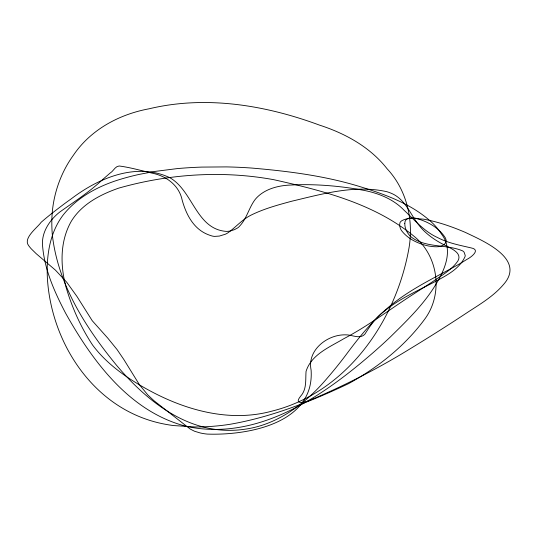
<?xml version="1.0" encoding="UTF-8"?>
<svg xmlns="http://www.w3.org/2000/svg" width="537" height="537" viewBox="0 0 537 537"><rect width="100%" height="100%" fill="white"/><g stroke="black" fill="none" stroke-linecap="round" stroke-linejoin="round"><path stroke-width="0.81" d="M404.784 223.56C404.73 228.554 407.167 233.367 410.865 236.649A28.985 16.734 0 0 0 414.947 239.502C429.566 247.725 447.482 244.476 462.592 250.86A9.465 5.464 0 0 1 464.129 252.262L465.217 255.444A12.338 7.122 0 0 1 464.881 256.981C458.9 269.762 444.998 276.246 433.205 282.637C416.45 291.336 398.924 299.089 384.297 311.252C375.987 317.246 370.161 325.737 364.791 334.283C359.79 339.606 351.755 334.571 345.68 334.846C327.328 334.296 306.896 350.211 311.104 370.107C314.763 423.559 247.866 435.52 207.275 434.091A34.475 19.903 0 0 1 200.16 432.936L194.488 431.231L190.199 429.043L154.079 400.797L147.809 394.943L139.486 384.821L123.812 359.468L117.066 349.56L107.789 338.135L92.236 320.717L76.986 296.505L66.736 282.24L55.486 270.178L36.207 253.692L31.24 248.819A85.269 49.229 0 0 1 28.602 245.57C22.836 238.079 37.355 227.695 41.154 222.278C48.599 215.733 56.513 209.739 64.413 203.765A374.423 216.176 0 0 1 71.092 198.952C98.338 178.123 136.203 161.926 169.652 177.613C192.998 190.642 195.938 228.963 226.117 231.387A11.398 6.578 0 0 0 230.521 230.937L234.481 229.635L237.569 227.963A15.902 9.183 0 0 0 239.764 225.956C246.939 218.351 248.933 207.624 255.209 199.408C263.647 189.199 277.851 185.48 290.658 185.05A184.171 106.333 0 0 1 298.538 184.728C314.655 184.386 330.805 185.453 346.774 187.581A208.208 120.207 0 0 1 365.227 190.622C379.659 193.656 393.782 199.475 404.133 210.309C414.665 220.029 424.23 231.541 437.548 237.549C447.992 243.066 459.679 245.208 471.05 247.893C481.212 249.692 470.996 257.377 466.928 259.358A229.145 132.297 0 0 1 455.114 266.359C435.534 277.179 415.242 286.953 397.232 300.344C377.202 314.991 361.24 334.296 346.553 354.105A842.17 486.227 0 0 1 326.489 379.021C305.258 403.858 277.146 425.129 243.899 429.352A57.15 32.992 0 0 1 230.836 430.325C184.157 431.13 145.171 399.246 116.616 365.375C85.826 327.879 57.936 284.395 52.371 235.159A401.246 231.655 0 0 1 51.841 220.64C52.116 201.482 57.291 182.439 66.662 165.738A246.355 142.231 0 0 1 73.462 155.153C90.76 129.571 119.227 114.321 149.145 108.783C205.899 95.21 265.419 105.104 319.394 125.081C345.351 133.458 370.107 147.071 387.164 168.846C406.549 189.608 413.544 219.331 409.167 247.007C396.615 320.18 347.499 392.07 272.467 410.993C227.185 423.518 179.727 408.664 140.519 385.485C122.443 374.833 105.192 362.019 92.579 345.036C80.684 327.02 71.783 307.05 65.796 286.322C60.198 264.889 60.037 241.012 71.273 221.311C81.731 204.154 100.305 194.542 118.704 188.131C168.793 173.894 222.432 170.276 273.776 179.694C322.992 190.682 374.712 203.745 414.356 236.542C438.212 256.156 443.26 293.155 425.324 318.334C405.381 345.721 378.048 367.456 348.459 383.687C310.903 401.468 271.735 416.974 230.642 424.183A129.498 74.764 0 0 1 194.924 426.955L173.518 425.559A90.787 52.411 0 0 1 144.842 418.719C87.477 398.172 51.559 338.813 47.484 279.723C46.122 257.377 49.236 233.394 63.111 215.082C76.751 197.851 96.808 186.876 117.442 180.217A175.438 101.292 0 0 1 138.774 174.485L153.75 171.578L177.331 168.591A262.271 151.421 0 0 1 201.751 167.094L226.493 166.906A278.334 160.697 0 0 1 251.685 168.054C288.074 171.162 324.623 175.767 359.642 186.527C385.801 194.642 412.886 204.315 433.057 223.587A116.69 67.367 0 0 1 441.3 233.823C452.986 248.47 445.911 267.332 437.494 281.576C425.479 302.868 407.576 319.992 390.312 337.008A851.877 491.825 0 0 1 373.571 352.259C322.818 396.42 257.948 441.354 187.064 426.532C130.29 412.456 92.747 361.737 65.635 313.232C54.613 292.141 44.497 269.735 42.564 245.724C41.289 232.42 49.726 219.888 59.808 212.001C74.381 201.63 89.484 191.971 102.547 179.633L109.984 173.176C113.401 171.323 115.046 166.202 119.187 165.993C130.29 167.423 141.137 170.605 152.045 173.122C166.175 175.914 179.103 185.278 182.15 200.039C185.701 212.934 192.159 226.379 204.449 232.951A34.865 20.131 0 0 0 209.652 235.213L211.551 235.844A8.525 4.92 0 0 0 214.646 236.394L219.351 236.072L225.318 234.239A18.365 10.606 0 0 0 228.151 232.655C235.931 227.037 242.315 219.465 251.007 215.149C263.982 208.732 277.978 204.933 291.893 201.18C322.73 193.877 355.306 184.48 387.029 191.749A32.65 18.849 0 0 1 394.111 194.656C405.704 201.08 410.543 214.209 418.216 224.285C425.069 233.454 434.601 240.099 444.75 245.167C450.268 248.235 462.565 252.558 457.954 260.888C451.563 270.165 441.26 275.548 432.285 281.938L414.685 293.356C391.111 308.433 368.845 325.583 344.002 338.599C329.966 346.989 311.346 354.366 306.056 371.369C305.399 379.78 306.922 389.077 300.807 395.984C292.497 405.912 306.674 402.085 311.48 399.582C342.425 386.452 372.55 371.262 401.441 354.064C424.008 340.451 446.348 326.436 468.311 311.863C480.91 303.694 493.973 295.84 503.766 284.221C525.924 258.821 483.092 240.932 465.404 232.427C451.912 226.634 437.91 221.754 423.438 219.143C416.282 218.807 408.147 216.955 401.622 220.841A9.196 5.31 0 0 0 399.991 222.613L399.528 225.506L400.441 228.655A33.126 19.124 0 0 0 401.965 231.158C408.422 239.28 418.377 243.731 428.291 245.953C434.111 246.939 444.347 248.463 446.274 240.999A32.16 18.567 0 0 0 445.361 237.904C439.387 228.212 428.526 221.962 417.773 218.854C413.356 217.082 404.596 216.814 404.784 223.56"/></g></svg>
